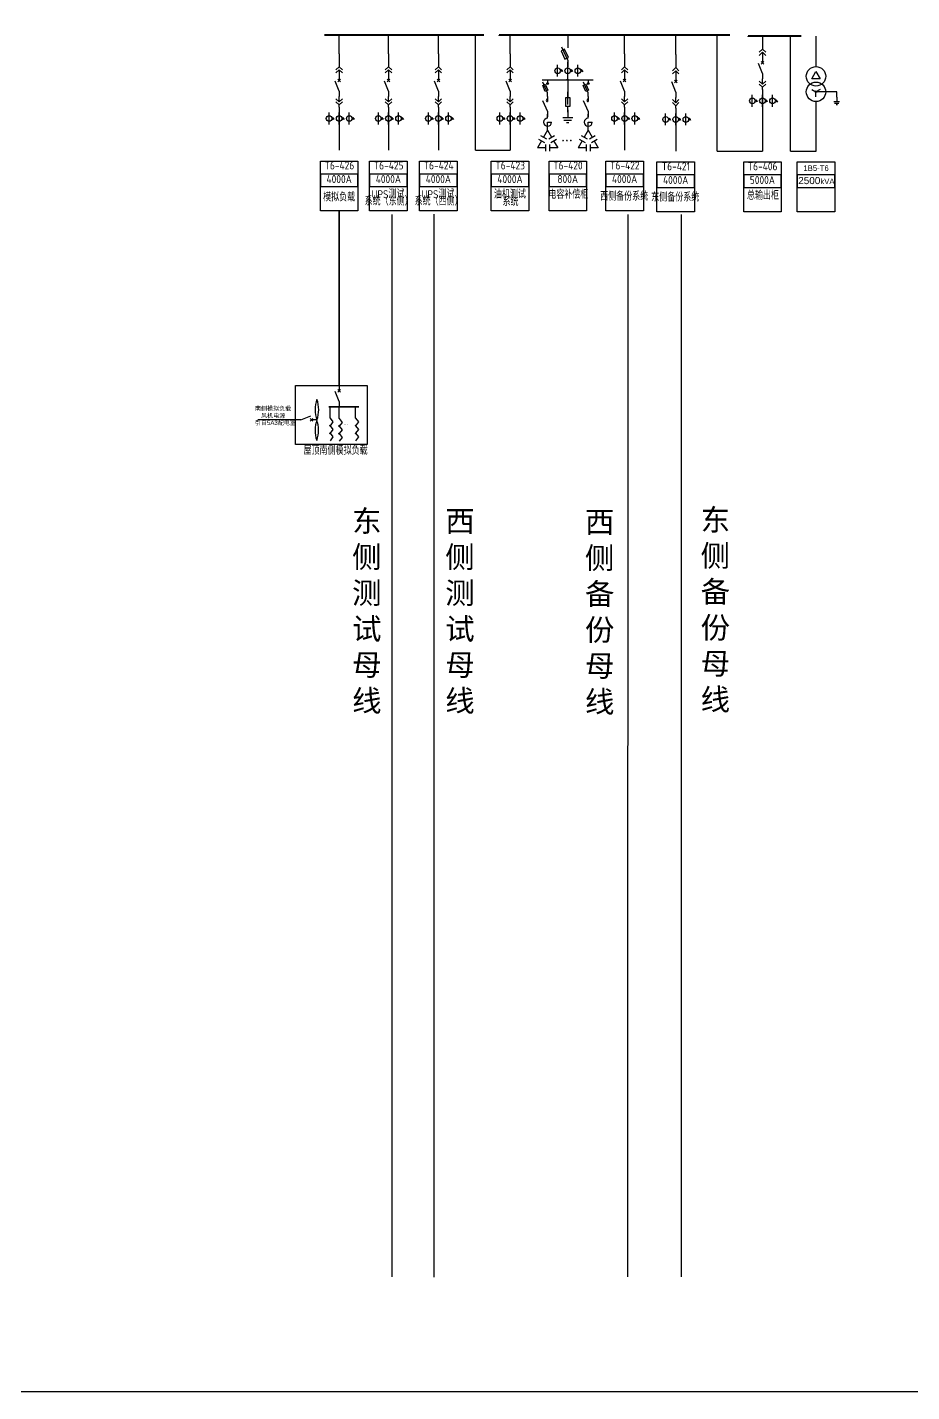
# Model space of a CAD drawing. Header units: millimetres. Extents: x -3460 to -460, y 6070 to 9130.
# Drawn here: x -979.9 to -856.9, y 7850 to 8039.9 of the extents above; entities that cross this region are included whole.
import ezdxf
from ezdxf.enums import TextEntityAlignment as Align

# ---------------------------------------------------------------- set-up
doc = ezdxf.new("R2010")
doc.units = ezdxf.units.MM
doc.header["$LTSCALE"] = 1000
doc.header["$MEASUREMENT"] = 0
doc.linetypes.add('CENTER', pattern=[2, 1.25, -0.25, 0.25, -0.25])
doc.linetypes.add('CONTINOUS', pattern=[0])
doc.styles.add('HZSONG', font='gbenor.shx', dxfattribs={"height": 1200, "bigfont": 'gbcbig.shx'})
doc.styles.get("Standard").update_dxf_attribs({"font": 'arial.ttf'})

# ---------------------------------------------------------------- blocks, each defined once
blk = doc.blocks.new('DYDQAA05')
at = {"color": 0}
blk.add_lwpolyline([(0, 0), (0, -7)], dxfattribs=at)
blk = doc.blocks.new('DYDQAA03')
at = {"color": 0}
for points in [[(0, 0), (0, -1.5)], [(-2.12, -3.62), (0, -1.5)], [(-2.12, -5.62), (0, -3.5)], [(2.12, -3.62), (0, -1.5)], [(2.12, -5.62), (0, -3.5)], [(0, -3.5), (0, -7)]]:
    blk.add_lwpolyline(points, dxfattribs=at)
blk = doc.blocks.new('DYDQAA09')
at = {"color": 0}
blk.add_lwpolyline([(0, 0), (0, -3.5)], dxfattribs=at)
blk.add_lwpolyline([(0, 0), (0, -3.5)], dxfattribs=at)
blk.add_lwpolyline([(0, 0), (0, -3.5)], dxfattribs=at)
blk.add_lwpolyline([(0, 0), (0, -3.5)], dxfattribs=at)
blk.add_lwpolyline([(0, 0), (0, -3.5)], dxfattribs=at)
blk.add_lwpolyline([(0, 0), (0, -3.5)], dxfattribs=at)
blk.add_lwpolyline([(0, 0), (0, -3.5)], dxfattribs=at)
blk.add_lwpolyline([(0, 0), (0, -3.5)], dxfattribs=at)
blk.add_lwpolyline([(0, 0), (0, -3.5)], dxfattribs=at)
blk = doc.blocks.new('DYDQ0201')
at = {"color": 0}
for points in [[(0.86, -0.86), (-0.86, 0.86)], [(-0.86, -0.86), (0.86, 0.86)], [(0, -7), (-2.61, -0.37)]]:
    blk.add_lwpolyline(points, dxfattribs=at)
blk = doc.blocks.new('DYDQAA04')
at = {"color": 0}
for points in [[(0, -3.5), (0, 0)], [(-2.12, -1.38), (0, -3.5)], [(-2.12, -3.38), (0, -5.5)], [(2.12, -1.38), (0, -3.5)], [(2.12, -3.38), (0, -5.5)], [(0, -7), (0, -5.5)]]:
    blk.add_lwpolyline(points, dxfattribs=at)
blk = doc.blocks.new('A$C03DD39B5')
for p, q in [((417, 475), (283, 392)), ((417, 422), (283, 339)), ((350, 333), (350, 467))]:
    blk.add_line(p, q)
blk.add_lwpolyline([(700, 167), (0, 167)])
blk.add_circle((350, 167), 167)
blk = doc.blocks.new('$element$00000530')
for points in [[(-0.291, -0.342), (-0.139, -0.275), (0.017, -0.625), (-0.136, -0.693), (-0.291, -0.342)], [(0, -1), (0, -0.78), (-0.283, -0.152)], [(-0.05, -0.183), (0.05, -0.183)], [(0, 0), (0, -0.183)]]:
    blk.add_lwpolyline(points)
blk.add_circle((0, -0.233), 0.05)
at = {"flags": 9}
blk.add_attdef('S', (0, 0), '', height=0.00000667, dxfattribs=at)
blk = doc.blocks.new('M_M4')
blk.add_line((-0.25, -0.2), (0, -0.75))
for points in [[(0, 0), (0, -0.25)], [(0, -0.75), (0, -1)]]:
    blk.add_lwpolyline(points)
blk.add_arc((-0.008, -0.192), 0.0589, 81.8699, 278.1301)
at = {"width": 0.8, "flags": 9}
blk.add_attdef('S', (0.25, -0.5), '', height=0.2, dxfattribs=at)
blk = doc.blocks.new('M_M23')
for p, q in [((0, -0.5), (-0.25, -0.5)), ((0, -0.25), (0, -0.5))]:
    blk.add_line(p, q)
for points in [[(0, 0), (0, -0.25)], [(0, -0.75), (0, -1)]]:
    blk.add_lwpolyline(points)
blk.add_arc((0, -0.5), 0.25, 270, 180)
at = {"width": 0.8, "flags": 9}
blk.add_attdef('S', (0.25, -0.5), '', height=0.2, dxfattribs=at)
blk = doc.blocks.new('M_M44IVD')
for points in [[(0, 0), (-0.2, -0.346)], [(0, 0), (0.2, -0.346)], [(-0.3, -0.52), (-0.5, -0.866)], [(-0.444, -0.436), (-0.156, -0.603)], [(-0.344, -0.263), (-0.056, -0.43)], [(0.056, -0.43), (0.344, -0.263)], [(0.156, -0.603), (0.444, -0.436)], [(0.3, -0.52), (0.5, -0.866)], [(-0.1, -0.866), (-0.5, -0.866)], [(-0.1, -0.699), (-0.1, -1.033)], [(0.1, -0.699), (0.1, -1.033)], [(0.5, -0.866), (0.1, -0.866)]]:
    blk.add_lwpolyline(points)
at = {"width": 0.8, "flags": 9}
blk.add_attdef('S', (0.25, -0.5), '', height=0.2, dxfattribs=at)
blk = doc.blocks.new('M_M17')
for p, q in [((-0.1, -0.717), (-0.1, -0.283)), ((-0.1, -0.283), (0.1, -0.283)), ((0, -0.383), (0, -0.717)), ((0.1, -0.283), (0.1, -0.717)), ((0.1, -0.717), (-0.1, -0.717))]:
    blk.add_line(p, q)
for points in [[(0, 0), (0, -0.283)], [(0, -0.717), (0, -1)]]:
    blk.add_lwpolyline(points)
for points in [[(-0.033, -0.567), (0.033, -0.567), (0, -0.367), (0.033, -0.567)], [(0.033, -0.567), (0, -0.367), (-0.033, -0.567), (0.033, -0.567)], [(0, -0.367), (-0.033, -0.567), (0.033, -0.567), (0, -0.367)]]:
    blk.add_solid(points)
at = {"width": 0.8, "flags": 9}
blk.add_attdef('S', (0.25, -0.5), '', height=0.2, dxfattribs=at)
blk = doc.blocks.new('M_M24')
for p, q in [((-0.25, -0.375), (0.25, -0.375)), ((-0.1875, -0.5), (0.1875, -0.5)), ((-0.0625, -0.625), (0.0625, -0.625))]:
    blk.add_line(p, q)
blk.add_lwpolyline([(0, 0), (0, -0.375)])
at = {"width": 0.8, "flags": 9}
blk.add_attdef('S', (0.25, -0.5), '', height=0.2, dxfattribs=at)

msp = doc.modelspace()

# ---------------------------------------------------------------- linework, layer by layer
for p, q in [((-936.55, 8036.19, -2711.1), (-936.55, 8038.76, -1327.83)), ((-936.55, 8036.19, -2711.1), (-936.55, 8038.76, -1327.83)), ((-929.7, 8036.19, 7), (-929.7, 8038.76, 1390.28)), ((-929.7, 8036.19, 7), (-929.7, 8038.76, 1390.28)), ((-922.75, 8036.19, -2711.1), (-922.75, 8038.76, -1327.83)), ((-922.75, 8036.19, -2711.1), (-922.75, 8038.76, -1327.83)), ((-917.59, 8022.74, -1327.83), (-917.59, 8038.76, -1327.83)), ((-912.79, 8036.19, -4346.88), (-912.79, 8038.76, -2963.61)), ((-912.79, 8036.19, -4346.88), (-912.79, 8038.76, -2963.61)), ((-896.86, 8036.19, -4346.88), (-896.86, 8038.76, -2963.61)), ((-896.86, 8036.19, -4346.88), (-896.86, 8038.76, -2963.61)), ((-889.75, 8036.06, -2963.56), (-889.75, 8038.64, -1580.28)), ((-889.75, 8036.06, -2963.56), (-889.75, 8038.64, -1580.28)), ((-883.99, 8022.61, -762.39), (-883.99, 8038.64, -762.39)), ((-873.8, 8022.61, -4748.99), (-873.8, 8038.64, -2963.61)), ((-907.57, 8032.57, -3120.02), (-907.57, 8032.17, -3120.02)), ((-904.77, 8032.66, -3120.02), (-904.77, 8032.99, -3120.02)), ((-877.69, 8030.4, -762.39), (-877.69, 8028.76, -762.39)), ((-936.55, 8027.95, -509.94), (-936.55, 8026.31, -509.94)), ((-929.7, 8027.95, 2208.17), (-929.7, 8026.31, 2208.17)), ((-922.75, 8027.95, -509.94), (-922.75, 8026.31, -509.94)), ((-912.79, 8027.95, -2145.72), (-912.79, 8026.31, -2145.72)), ((-896.86, 8027.95, -2145.72), (-896.86, 8026.31, -2145.72)), ((-889.75, 8027.82, -762.39), (-889.75, 8026.18, -762.39)), ((-877.69, 8028.76, -762.39), (-877.69, 8022.61, -762.39)), ((-936.55, 8026.31, -509.94), (-936.55, 8022.74, -509.94)), ((-929.7, 8026.31, 2208.17), (-929.7, 8022.74, 2208.17)), ((-922.75, 8026.31, -509.94), (-922.75, 8022.74, -509.94)), ((-912.79, 8026.31, -2145.72), (-912.79, 8022.74, -2145.72)), ((-896.86, 8026.31, -2145.72), (-896.86, 8022.74, -2145.72)), ((-889.75, 8026.18, -762.39), (-889.75, 8022.61, -762.39)), ((-917.59, 8022.74, -1327.83), (-912.79, 8022.74, -2145.72)), ((-883.99, 8022.61, -762.39), (-877.69, 8022.61, -762.39))]:
    msp.add_line(p, q)
at = {"linetype": 'Continuous'}
for p, q in [((-905.64, 8037.15, -3120.02), (-904.77, 8035.22, -3120.02)), ((-904.77, 8034.77, -3120.02), (-904.77, 8035.07, -3120.02)), ((-904.77, 8034.31, -3120.02), (-904.77, 8034.95, -3120.02)), ((-908.32, 8032.57, -3120.02), (-901.21, 8032.57, -3120.02)), ((-904.77, 8032.57, -3120.02), (-904.77, 8030.1, -3120.02))]:
    msp.add_line(p, q, dxfattribs=at)
at = {"color": 1}
for p, q in [((-870.25, 8038.64, -2443.53), (-870.25, 8034.39, -4748.99)), ((-870.84, 8032.7, -4748.99), (-870.25, 8033.72, -4748.99)), ((-870.84, 8032.7, -4748.99), (-870.25, 8033.72, -4748.99)), ((-870.25, 8033.72, -4748.99), (-869.66, 8032.7, -4748.99)), ((-869.66, 8032.7, -4748.99), (-870.84, 8032.7, -4748.99)), ((-870.84, 8031.21, -4748.99), (-870.25, 8030.88, -4748.99)), ((-869.66, 8031.21, -4748.99), (-870.25, 8030.88, -4748.99)), ((-870.26, 8030.98, -4748.99), (-870.35, 8030.88, -4748.99)), ((-870.22, 8030.97, -4748.99), (-870.35, 8030.84, -4748.99)), ((-870.29, 8030.97, -4748.99), (-870.34, 8030.92, -4748.99)), ((-870.2, 8030.96, -4748.99), (-870.34, 8030.83, -4748.99)), ((-870.17, 8030.94, -4748.99), (-870.32, 8030.8, -4748.99)), ((-870.16, 8030.93, -4748.99), (-870.3, 8030.79, -4748.99)), ((-870.15, 8030.89, -4748.99), (-870.27, 8030.78, -4748.99)), ((-870.25, 8030.2, -4748.99), (-870.25, 8030.88, -4748.99)), ((-867.36, 8030.88, -4748.99), (-870.25, 8030.88, -4748.99)), ((-870.15, 8030.87, -4748.99), (-870.25, 8030.77, -4748.99)), ((-870.25, 8029.52, -4748.99), (-870.25, 8022.61, -4748.99)), ((-867.77, 8029.52, -4748.99), (-866.96, 8029.52, -4748.99)), ((-867.67, 8029.32, -4748.99), (-867.06, 8029.32, -4748.99)), ((-867.46, 8029.12, -4748.99), (-867.26, 8029.12, -4748.99)), ((-873.8, 8022.61, -4748.99), (-870.24, 8022.61, -4748.99)), ((-942.63, 7985.23, -1327.88), (-947.84, 7985.23, -1327.88))]:
    msp.add_line(p, q, dxfattribs=at)
at = {"color": 1, "linetype": 'CENTER', "ltscale": 0.5}
msp.add_line((-867.36, 8030.13, -4748.99), (-867.36, 8030.88, -4748.99), dxfattribs=at)
at = {"color": 4, "lineweight": 35}
msp.add_line((-936.55, 8014.3, -1327.88), (-936.55, 7990.02, -1327.88), dxfattribs=at)
at = {"color": 6, "lineweight": 30}
msp.add_line((-929.21, 8013.81, 2862.63), (-929.21, 7865.97, 2862.63), dxfattribs=at)
at = {"color": 1, "lineweight": 30}
msp.add_line((-923.37, 8013.84, 2862.63), (-923.37, 7865.96, 2862.63), dxfattribs=at)
at = {"color": 5, "lineweight": 30}
msp.add_line((-896.43, 8013.81, 2862.63), (-896.44, 7865.97, 2862.63), dxfattribs=at)
at = {"color": 3, "lineweight": 30}
msp.add_line((-889.01, 8013.81, 2862.63), (-889.01, 7865.97, 2862.63), dxfattribs=at)
at = {"color": 5, "lineweight": 35}
msp.add_line((-937.98, 7987.04, -1327.88), (-933.81, 7987.04, -1327.88), dxfattribs=at)
at = {"color": 5}
for p, q in [((-937.81, 7985.46, -6469.84), (-937.81, 7987.04, -1327.88)), ((-936.56, 7985.42, -11611.8), (-936.56, 7986.99, -6469.84)), ((-934.26, 7985.46, -6469.84), (-934.26, 7987.04, -1327.88))]:
    msp.add_line(p, q, dxfattribs=at)
at = {"color": 1, "lineweight": 30, "ltscale": 0.002916}
msp.add_lwpolyline([(-1129.2, 8074.82), (-703.97, 8074.82), (-703.97, 7850), (-1129.2, 7850)], close=True, dxfattribs=at)
at = {"color": 1, "lineweight": 40, "ltscale": 100}
for points, elevation in [([(-916.44, 8038.76), (-938.59, 8038.76)], -1327.83), ([(-882.24, 8038.76), (-914.3, 8038.76), (-914.3, 8038.76)], -762.39), ([(-872.31, 8038.64), (-879.67, 8038.64), (-879.67, 8038.64)], -2963.61)]:
    msp.add_lwpolyline(points, dxfattribs=dict(at, elevation=elevation))
at = {"linetype": 'Continuous', "elevation": -3120.02}
for points in [[(-904.77, 8038.76), (-904.77, 8036.98)], [(-904.77, 8037.85), (-904.77, 8036.98)], [(-904.77, 8035.22), (-904.77, 8034.35)]]:
    msp.add_lwpolyline(points, dxfattribs=at)
msp.add_lwpolyline([(-905.15, 8035.43), (-904.67, 8035.65), (-905.2, 8036.81), (-905.68, 8036.59)], close=True, dxfattribs=at)
at = {"color": 1, "elevation": -4748.99}
msp.add_lwpolyline([(-867.36, 8030.13), (-867.36, 8029.52)], dxfattribs=at)
at = {"lineweight": -2, "ltscale": 100, "elevation": -3406.3}
for points in [[(-905.48, 8024.1, 0.117, 0.117, 1), (-905.36, 8024.1, 0.117, 0.117, 1)], [(-904.94, 8024.1, 0.117, 0.117, 1), (-904.82, 8024.1, 0.117, 0.117, 1)], [(-904.39, 8024.1, 0.117, 0.117, 1), (-904.27, 8024.1, 0.117, 0.117, 1)]]:
    msp.add_lwpolyline(points, format="xyseb", close=True, dxfattribs=at)
for points, elevation in [([(-939.15, 8021.25), (-933.94, 8021.25), (-933.94, 8014.3), (-939.15, 8014.3)], -1327.88), ([(-915.4, 8021.25), (-910.19, 8021.25), (-910.19, 8014.3), (-915.4, 8014.3)], -2963.66), ([(-907.37, 8021.25), (-902.16, 8021.25), (-902.16, 8014.3), (-907.37, 8014.3)], -2963.66), ([(-880.3, 8021.13), (-875.09, 8021.13), (-875.09, 8014.17), (-880.3, 8014.17)], -1580.33), ([(-872.85, 8021.13), (-867.64, 8021.13), (-867.64, 8014.17), (-872.85, 8014.17)], -118.98), ([(-939.15, 8017.7), (-933.94, 8017.7), (-933.94, 8019.44), (-939.15, 8019.44)], -1327.88), ([(-915.4, 8017.7), (-910.19, 8017.7), (-910.19, 8019.44), (-915.4, 8019.44)], -2963.66), ([(-907.37, 8017.7), (-902.16, 8017.7), (-902.16, 8019.44), (-907.37, 8019.44)], -2963.66), ([(-880.3, 8017.57), (-875.09, 8017.57), (-875.09, 8019.31), (-880.3, 8019.31)], -1580.33), ([(-872.85, 8017.57), (-867.64, 8017.57), (-867.64, 8019.31), (-872.85, 8019.31)], -118.98)]:
    msp.add_lwpolyline(points, close=True, dxfattribs=dict(elevation=elevation))
at = {"color": 1}
for points, elevation in [([(-932.31, 8021.25), (-927.1, 8021.25), (-927.1, 8014.3), (-932.31, 8014.3)], 1390.23), ([(-925.36, 8021.25), (-920.15, 8021.25), (-920.15, 8014.3), (-925.36, 8014.3)], -1327.88), ([(-899.46, 8021.25), (-894.25, 8021.25), (-894.25, 8014.3), (-899.46, 8014.3)], -2963.66), ([(-892.36, 8021.13), (-887.15, 8021.13), (-887.15, 8014.17), (-892.36, 8014.17)], -1580.33), ([(-932.31, 8017.7), (-927.1, 8017.7), (-927.1, 8019.44), (-932.31, 8019.44)], 1390.23), ([(-925.36, 8017.7), (-920.15, 8017.7), (-920.15, 8019.44), (-925.36, 8019.44)], -1327.88), ([(-899.46, 8017.7), (-894.25, 8017.7), (-894.25, 8019.44), (-899.46, 8019.44)], -2963.66), ([(-892.36, 8017.57), (-887.15, 8017.57), (-887.15, 8019.31), (-892.36, 8019.31)], -1580.33)]:
    msp.add_lwpolyline(points, close=True, dxfattribs=dict(at, elevation=elevation))
at = {"color": 5, "elevation": -1327.88}
msp.add_lwpolyline([(-942.63, 7990.02), (-932.66, 7990.02), (-932.66, 7981.81), (-942.63, 7981.81)], close=True, dxfattribs=at)
at = {"color": 5}
for points, elevation in [([(-937.81, 7985.46), (-937.41, 7984.94), (-937.81, 7984.42)], -6469.84), ([(-937.81, 7984.42), (-937.41, 7983.9), (-937.81, 7983.37)], -6469.84), ([(-936.56, 7985.42), (-936.15, 7984.89), (-936.56, 7984.37)], -11611.8), ([(-936.56, 7984.37), (-936.15, 7983.85), (-936.56, 7983.33)], -11611.8), ([(-934.26, 7985.46), (-933.86, 7984.94), (-934.26, 7984.42)], -6469.84), ([(-934.26, 7984.42), (-933.86, 7983.9), (-934.26, 7983.37)], -6469.84), ([(-937.81, 7983.37), (-937.41, 7982.85), (-937.81, 7982.33)], -6469.84), ([(-936.56, 7983.33), (-936.15, 7982.8), (-936.56, 7982.28)], -11611.8), ([(-934.26, 7983.37), (-933.86, 7982.85), (-934.26, 7982.33)], -6469.84)]:
    msp.add_lwpolyline(points, dxfattribs=dict(at, elevation=elevation))
at = {"color": 1, "linetype": 'CONTINOUS'}
for centre in [(-870.25, 8033.04, -4748.99), (-870.25, 8030.88, -4748.99)]:
    msp.add_circle(centre, 1.35, dxfattribs=at)
msp.add_circle((-904.77, 8032.57, -3120.02), 0.0936)
at = {"color": 1}
msp.add_circle((-870.25, 8030.88, -4748.99), 0.101, dxfattribs=at)
at = {"color": 5}
for centre, start, end in [((-935.55, 7986.65, -1327.88), 160.8898, 199.1102), ((-943.74, 7986.65, -1327.88), 340.8898, 19.1102), ((-935.56, 7983.77, -1327.88), 160.3822, 198.6025), ((-943.76, 7983.85, -1327.88), 340.3822, 18.6025)]:
    msp.add_arc(centre, 4.34, start, end, dxfattribs=at)
at = {"color": 5, "lineweight": 35}
for p in [(-937.81, 7984.42, -6469.84), (-936.56, 7984.37, -11611.8), (-934.26, 7984.42, -6469.84), (-937.81, 7983.37, -6469.84), (-936.56, 7983.33, -11611.8), (-934.26, 7983.37, -6469.84)]:
    msp.add_point(p, dxfattribs=at)

# ---------------------------------------------------------------- block references
for name, p, xscale, yscale, zscale in [('DYDQAA03', (-877.69, 8037.15, -2963.61), 0.2128954749704126, 0.2128954749704126, 0.2128954749704126), ('DYDQAA05', (-877.69, 8038.64, -2963.61), 0.2128954749704126, 0.2128954749704126, 0.2128954749704126), ('DYDQAA05', (-936.55, 8036.19, -2711.15), 0.2128954749704126, 0.2128954749704126, 0.2128954749704126), ('DYDQAA05', (-929.7, 8036.19, 6.95), 0.2128954749704126, 0.2128954749704126, 0.2128954749704126), ('DYDQAA05', (-922.75, 8036.19, -2711.15), 0.2128954749704126, 0.2128954749704126, 0.2128954749704126), ('DYDQAA05', (-912.79, 8036.19, -4346.93), 0.2128954749704126, 0.2128954749704126, 0.2128954749704126), ('DYDQAA05', (-896.86, 8036.19, -4346.93), 0.2128954749704126, 0.2128954749704126, 0.2128954749704126), ('DYDQAA05', (-889.75, 8036.06, -2963.61), 0.2128954749704126, 0.2128954749704126, 0.2128954749704126), ('DYDQ0201', (-877.69, 8034.91, -2963.61), 0.2128954749704126, 0.2128954749704126, 0.2128954749704126), ('DYDQAA09', (-877.69, 8035.66, -2963.61), 0.2128954749704126, 0.2128954749704126, 0.2128954749704126), ('DYDQAA03', (-936.55, 8034.7, -2711.15), 0.2128954749704126, 0.2128954749704126, 0.2128954749704126), ('DYDQAA09', (-936.55, 8033.2, -2711.15), 0.2128954749704126, 0.2128954749704126, 0.2128954749704126), ('DYDQAA03', (-929.7, 8034.7, 6.95), 0.2128954749704126, 0.2128954749704126, 0.2128954749704126), ('DYDQAA09', (-929.7, 8033.2, 6.95), 0.2128954749704126, 0.2128954749704126, 0.2128954749704126), ('DYDQAA03', (-922.75, 8034.7, -2711.15), 0.2128954749704126, 0.2128954749704126, 0.2128954749704126), ('DYDQAA09', (-922.75, 8033.2, -2711.15), 0.2128954749704126, 0.2128954749704126, 0.2128954749704126), ('DYDQAA03', (-912.79, 8034.7, -4346.93), 0.2128954749704126, 0.2128954749704126, 0.2128954749704126), ('DYDQAA09', (-912.79, 8033.2, -4346.93), 0.2128954749704126, 0.2128954749704126, 0.2128954749704126), ('DYDQAA03', (-896.86, 8034.7, -4346.93), 0.2128954749704126, 0.2128954749704126, 0.2128954749704126), ('DYDQAA09', (-896.86, 8033.2, -4346.93), 0.2128954749704126, 0.2128954749704126, 0.2128954749704126), ('DYDQAA03', (-889.75, 8034.57, -2963.61), 0.2128954749704126, 0.2128954749704126, 0.2128954749704126), ('DYDQAA09', (-889.75, 8033.08, -2963.61), 0.2128954749704126, 0.2128954749704126, 0.2128954749704126), ('DYDQAA09', (-877.69, 8033.42, -2963.61), 0.2128954749704126, 0.2128954749704126, 0.2128954749704126), ('DYDQ0201', (-936.55, 8032.46, -2711.15), 0.2128954749704126, 0.2128954749704126, 0.2128954749704126), ('DYDQ0201', (-929.7, 8032.46, 6.95), 0.2128954749704126, 0.2128954749704126, 0.2128954749704126), ('DYDQ0201', (-922.75, 8032.46, -2711.15), 0.2128954749704126, 0.2128954749704126, 0.2128954749704126), ('DYDQ0201', (-912.79, 8032.46, -4346.93), 0.2128954749704126, 0.2128954749704126, 0.2128954749704126), ('DYDQ0201', (-896.86, 8032.46, -4346.93), 0.2128954749704126, 0.2128954749704126, 0.2128954749704126), ('DYDQ0201', (-889.75, 8032.33, -2963.61), 0.2128954749704126, 0.2128954749704126, 0.2128954749704126), ('DYDQAA04', (-877.69, 8032.68, -2963.61), 0.2128954749704126, 0.2128954749704126, 0.2128954749704126), ('DYDQAA09', (-877.69, 8031.19, -2963.61), 0.2128954749704126, 0.2128954749704126, 0.2128954749704126), ('DYDQAA04', (-936.55, 8030.22, -2711.15), 0.2128954749704126, 0.2128954749704126, 0.2128954749704126), ('DYDQAA09', (-936.55, 8030.97, -2711.15), 0.2128954749704126, 0.2128954749704126, 0.2128954749704126), ('DYDQAA04', (-929.7, 8030.22, 6.95), 0.2128954749704126, 0.2128954749704126, 0.2128954749704126), ('DYDQAA09', (-929.7, 8030.97, 6.95), 0.2128954749704126, 0.2128954749704126, 0.2128954749704126), ('DYDQAA04', (-922.75, 8030.22, -2711.15), 0.2128954749704126, 0.2128954749704126, 0.2128954749704126), ('DYDQAA09', (-922.75, 8030.97, -2711.15), 0.2128954749704126, 0.2128954749704126, 0.2128954749704126), ('DYDQAA04', (-912.79, 8030.22, -4346.93), 0.2128954749704126, 0.2128954749704126, 0.2128954749704126), ('DYDQAA09', (-912.79, 8030.97, -4346.93), 0.2128954749704126, 0.2128954749704126, 0.2128954749704126), ('M_M4', (-907.57, 8030.23, -3120.02), 2.806650000002905, 2.806650000002905, 2.806650000002905), ('M_M4', (-901.92, 8030.23, -3120.02), 2.806650000002905, 2.806650000002905, 2.806650000002905), ('DYDQAA04', (-896.86, 8030.22, -4346.93), 0.2128954749704126, 0.2128954749704126, 0.2128954749704126), ('DYDQAA09', (-896.86, 8030.97, -4346.93), 0.2128954749704126, 0.2128954749704126, 0.2128954749704126), ('DYDQAA04', (-889.75, 8030.1, -2963.61), 0.2128954749704126, 0.2128954749704126, 0.2128954749704126), ('DYDQAA09', (-889.75, 8030.84, -2963.61), 0.2128954749704126, 0.2128954749704126, 0.2128954749704126), ('DYDQAA09', (-936.55, 8028.73, -2711.15), 0.2128954749704126, 0.2128954749704126, 0.2128954749704126), ('DYDQAA09', (-929.7, 8028.73, 6.95), 0.2128954749704126, 0.2128954749704126, 0.2128954749704126), ('DYDQAA09', (-922.75, 8028.73, -2711.15), 0.2128954749704126, 0.2128954749704126, 0.2128954749704126), ('DYDQAA09', (-912.79, 8028.73, -4346.93), 0.2128954749704126, 0.2128954749704126, 0.2128954749704126), ('M_M23', (-907.57, 8025.53, -3120.02), -2.245320000002324, -2.245320000002324, 2.245320000002251), ('M_M24', (-904.77, 8028.36, -3120.02), 2.806650000002905, 2.806650000002905, 2.806650000002905), ('M_M23', (-901.92, 8025.53, -3120.02), -2.245320000002324, -2.245320000002324, 2.245320000002251), ('DYDQAA09', (-896.86, 8028.73, -4346.93), 0.2128954749704126, 0.2128954749704126, 0.2128954749704126), ('DYDQAA09', (-889.75, 8028.61, -2963.61), 0.2128954749704126, 0.2128954749704126, 0.2128954749704126), ('M_M44IVD', (-907.57, 8025.53, -3120.02), 2.806650000002905, 2.806650000002905, 2.806650000002905), ('M_M44IVD', (-901.92, 8025.53, -3120.02), 2.806650000002905, 2.806650000002905, 2.806650000002905), ('DYDQ0201', (-936.55, 7989.27, -1327.88), 0.2128954749704126, 0.2128954749704126, 0.2128954749704126), ('DYDQAA09', (-936.55, 7990.02, -1327.88), 0.2128954749704126, 0.2128954749704126, 0.2128954749704126), ('DYDQAA09', (-936.55, 7987.78, -1327.88), 0.2128954749704126, 0.2128954749704126, 0.2128954749704126)]:
    msp.add_blockref(name, p, dxfattribs=dict(xscale=xscale, yscale=yscale, zscale=zscale))
at = {"linetype": 'Continuous', "xscale": 0.002338875, "yscale": 0.002338875, "zscale": 0.002338875, "rotation": 270}
for p in [(-906.56, 8034.63, -3120.02), (-905.16, 8034.63, -3120.02), (-903.75, 8034.63, -3120.02), (-879.49, 8030.44, -762.39), (-878.08, 8030.44, -762.39), (-876.68, 8030.44, -762.39), (-938.34, 8027.99, -509.94), (-936.94, 8027.99, -509.94), (-935.53, 8027.99, -509.94), (-931.49, 8027.99, 2208.17), (-930.09, 8027.99, 2208.17), (-928.69, 8027.99, 2208.17), (-924.54, 8027.99, -509.94), (-923.14, 8027.99, -509.94), (-921.74, 8027.99, -509.94), (-914.59, 8027.99, -2145.72), (-913.18, 8027.99, -2145.72), (-911.78, 8027.99, -2145.72), (-898.65, 8027.99, -2145.72), (-897.25, 8027.99, -2145.72), (-895.84, 8027.99, -2145.72), (-891.55, 8027.86, -762.39), (-890.14, 8027.86, -762.39), (-888.74, 8027.86, -762.39)]:
    msp.add_blockref('A$C03DD39B5', p, dxfattribs=at)
at = {"linetype": 'Continuous', "xscale": 2.338875, "yscale": 2.338875, "zscale": 2.338875}
for p in [(-907.57, 8032.57, -3120.02), (-901.92, 8032.57, -3120.02)]:
    msp.add_blockref('$element$00000530', p, dxfattribs=at)
for name, p, xscale, yscale, zscale, rotation in [('M_M17', (-904.77, 8028.06, -3120.02), 2.806650000002905, 2.806650000002905, 2.806650000002905, 180), ('DYDQ0201', (-940.39, 7985.23, -1327.88), 0.2128954749704126, 0.2128954749704126, 0.2128954749704126, 270), ('DYDQAA09', (-941.88, 7985.23, -1327.88), 0.2128954749704126, 0.2128954749704126, 0.2128954749704126, 270), ('DYDQAA09', (-939.65, 7985.23, -1327.88), 0.2128954749704126, 0.2128954749704126, 0.2128954749704126, 270)]:
    msp.add_blockref(name, p, dxfattribs=dict(xscale=xscale, yscale=yscale, zscale=zscale, rotation=rotation))

# ---------------------------------------------------------------- texts
at = {"color": 7, "lineweight": 0, "style": 'HZSONG'}
for s, p in [('T6-426', (-936.52, 8020.08, -2711.15)), ('T6-423', (-912.77, 8020.08, -4346.93)), ('T6-420', (-904.74, 8020.08, -4346.93)), ('T6-406', (-877.67, 8019.96, -2963.61)), ('4000A', (-936.55, 8018.18, -2711.15)), ('4000A', (-912.8, 8018.18, -4346.93)), ('800A', (-904.77, 8018.18, -4346.93)), ('5000A', (-877.7, 8018.05, -2963.61)), ('模拟负载', (-936.55, 8015.64, -2332.35)), ('油机测试', (-912.81, 8016.05, -3968.13)), ('系统', (-912.72, 8015.01, -3968.13)), ('电容补偿柜', (-904.69, 8016.01, -4346.93)), ('总输出柜', (-877.62, 8015.88, -2963.61)), ('屋顶南侧模拟负载', (-937.05, 7980.39, -2332.35))]:
    msp.add_text(s, height=1.114, dxfattribs=at).set_placement(p, align=Align.CENTER)
at = {"color": 1, "lineweight": 0, "style": 'HZSONG'}
for s, p in [('T6-425', (-929.67, 8020.08, 6.95)), ('T6-424', (-922.72, 8020.08, -2711.15)), ('T6-422', (-896.83, 8020.08, -4346.93)), ('T6-421', (-889.73, 8019.96, -2963.61)), ('4000A', (-929.71, 8018.18, 6.95)), ('4000A', (-922.76, 8018.18, -2711.15)), ('4000A', (-896.86, 8018.18, -4346.93)), ('4000A', (-889.76, 8018.05, -2963.61)), ('系统（东侧）', (-929.67, 8015.09, 1713.58)), ('UPS测试', (-929.76, 8016.07, 1713.58)), ('系统（西侧）', (-922.72, 8015.09, -1004.52)), ('UPS测试', (-922.81, 8016.07, -1004.52)), ('西侧备份系统', (-896.92, 8015.75, -2640.3)), ('东侧备份系统', (-889.82, 8015.63, -1256.98))]:
    msp.add_text(s, height=1.114, dxfattribs=at).set_placement(p, align=Align.CENTER)
at = {"width": 1.1343, "attachment_point": 1}
for s, insert, char_height in [('1B5-T6\\P', (-872, 8020.64, 3880.98), 0.77), ('{\\H0.9x;2500\\H0.77778x;kVA', (-872.72, 8019.03, -1407.36), 1.1)]:
    msp.add_mtext(s, dxfattribs=dict(at, insert=insert, char_height=char_height))
at = {"color": 0, "insert": (-945.73, 7987.13, -4684.74), "char_height": 0.6, "width": 0.000000001, "attachment_point": 1}
msp.add_mtext('\\pi-2.53408;{\\fSimSun|b0|i0|c134|p2;南侧模拟负载\\P\\pi-1.67933;风机电源\\P\\pi-2.82224;引自}5A3{\\fSimSun|b0|i0|c134|p2;配电室}', dxfattribs=at)
at = {"color": 5, "attachment_point": 1}
for s, insert, char_height, width in [('···', (-935.96, 7984.9, -6469.84), 0.49, 1.744), ('西侧备份母线', (-902.37, 7972.52, 40782.41), 3, 6)]:
    msp.add_mtext(s, dxfattribs=dict(at, insert=insert, char_height=char_height, width=width))
at = {"color": 6, "insert": (-934.75, 7972.66, 40782.41), "char_height": 3, "width": 6, "attachment_point": 1}
msp.add_mtext('东侧测试母线', dxfattribs=at)
at = {"color": 1, "insert": (-921.8, 7972.65, 43645.05), "char_height": 3, "width": 6, "attachment_point": 1}
msp.add_mtext('西侧测试母线', dxfattribs=at)
at = {"color": 3, "insert": (-886.29, 7972.83, 43645.05), "char_height": 3, "width": 6, "attachment_point": 1}
msp.add_mtext('东侧备份母线', dxfattribs=at)

doc.saveas('drawing.dxf')
